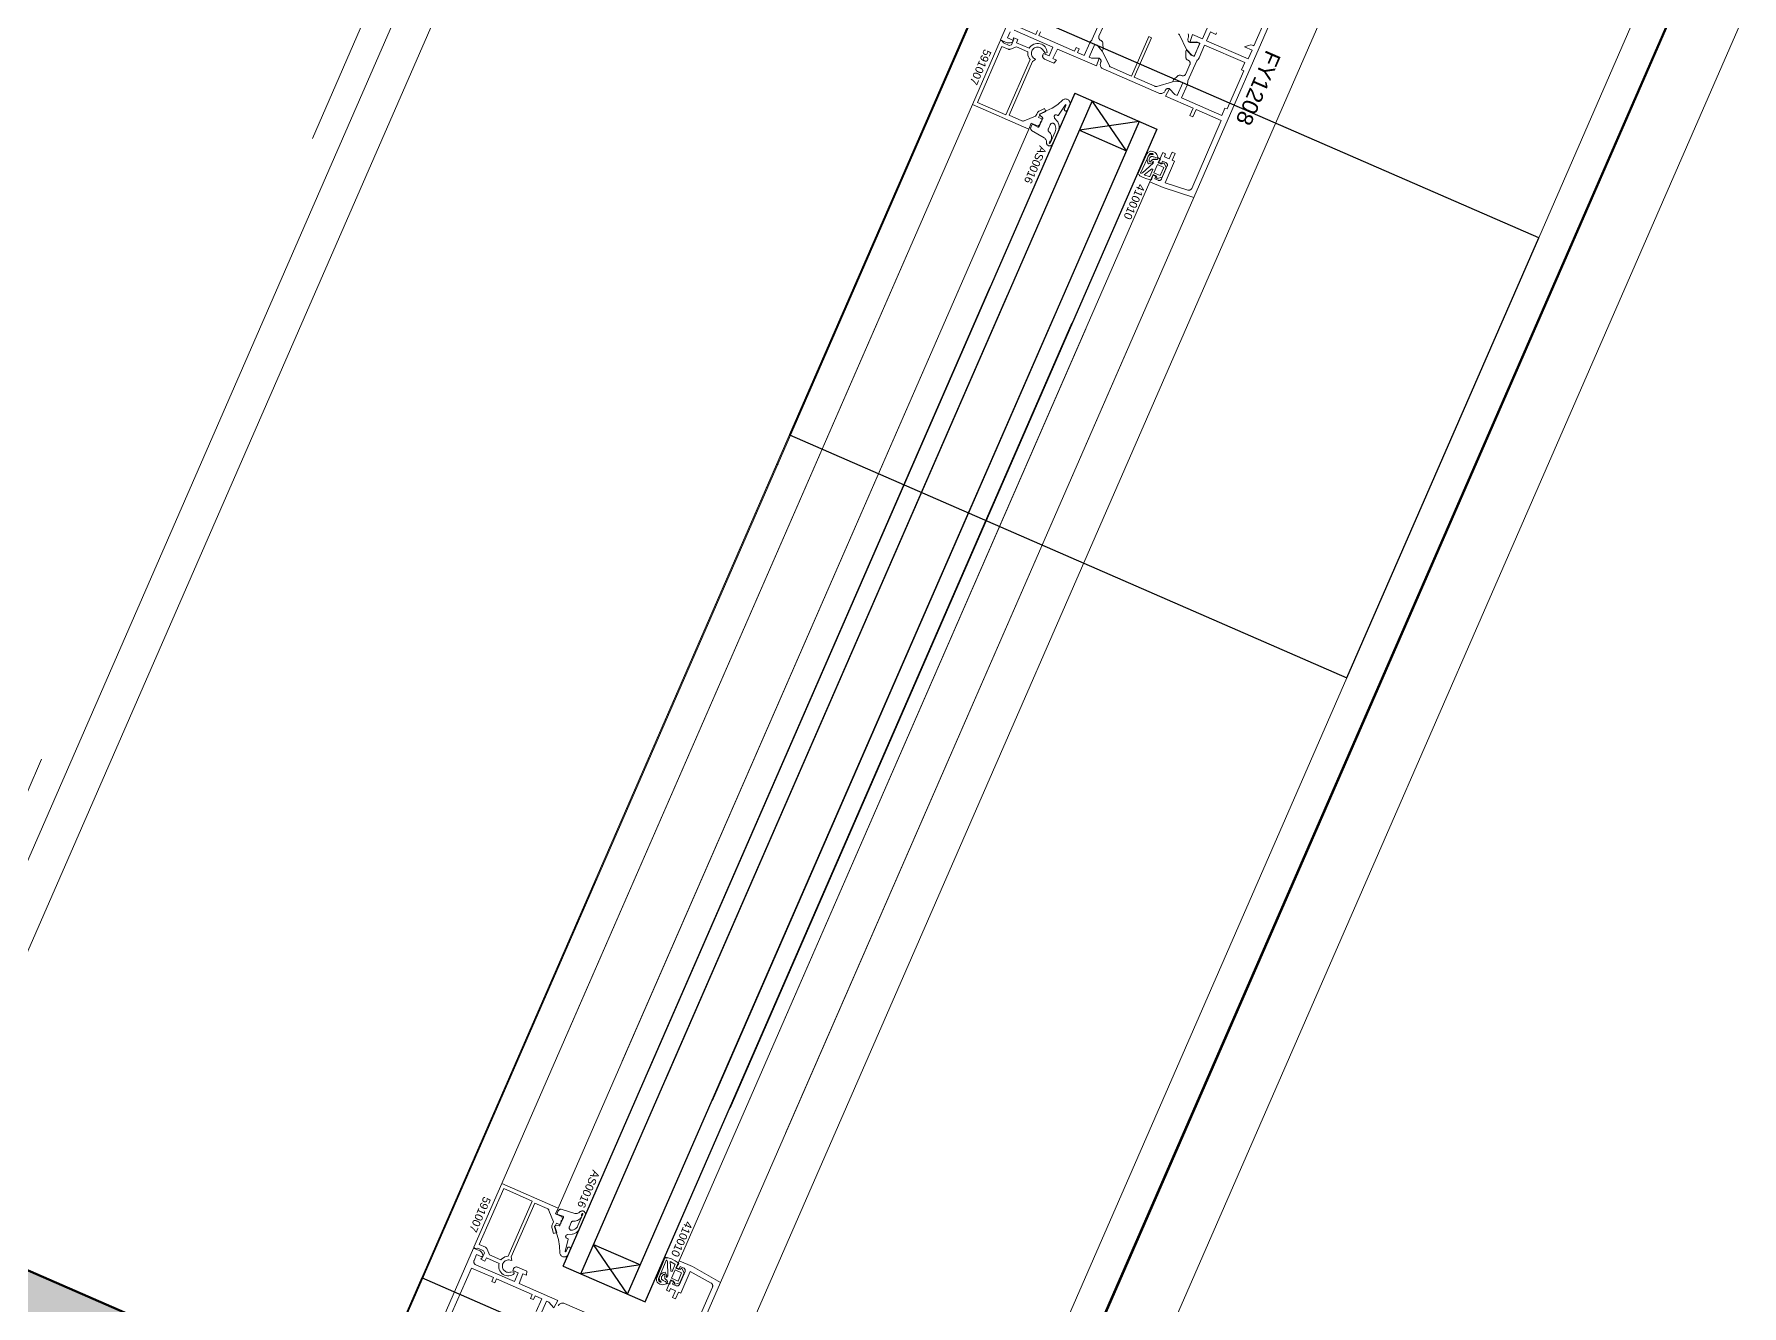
# Model space of a CAD drawing. Header units: millimetres. Extents: x -37281 to 954596, y -59787 to 956680.
# Drawn here: x 866625 to 867158, y -21931 to -21533 of the extents above; entities that cross this region are included whole.
import ezdxf
from ezdxf.enums import TextEntityAlignment as Align

# ---------------------------------------------------------------- set-up
doc = ezdxf.new("R2010")
doc.units = ezdxf.units.MM
doc.header["$MEASUREMENT"] = 0
doc.linetypes.add('Dot & Dashed', pattern=[670.277762, 352.777767, -176.388884, 0, -141.111112])
doc.linetypes.add('Double Dashed', pattern=[1093.611073, 529.166651, -211.666656, 141.111112, -211.666656])
for name, color, linetype, lineweight in [('0_Pen_No__2', 8, 'Continuous', 15), ('0_Pen_No__5', 7, 'Continuous', 25), ('0_Pen_No__7', 7, 'Continuous', 35), ('0_Pen_No__9', 7, 'Continuous', 13), ('New_A-20-M_Floor_Slab_Pen_No__89', 8, 'Continuous', 20), ('New_A-20-M_Roof_Pen_No__93', 8, 'Continuous', 13), ('New_A-25-M_Curtain_Wall_Pen_No__90', 8, 'Continuous', 20), ('New_A-25-M_Wall_Ext_Pen_No__87', 8, 'Continuous', 20), ('New_ArchiCAD Windows_Pen_No__3', 7, 'Continuous', 18), ('New_ArchiCAD Zone Stamps_Pen_No__9', 7, 'Continuous', 13)]:
    doc.layers.add(name, color=color, linetype=linetype, lineweight=lineweight)
for name, color, linetype, lineweight, true_color in [('0_Pen_No__40', 7, 'Continuous', 35, 0x2a2a2a), ('A-25-M_Wall_Int_Pen_No__107', 7, 'Continuous', 15, 0xa6a6a6), ('A-25-M_Wall_Int_Pen_No__27', 7, 'Continuous', 50, 0x2a2a2a), ('New_A-15-MG_Structural_Grid_Phase_2_Pen_No__222', 7, 'Continuous', 13, 0x65af33), ('New_A-25-M_Curtain_Wall_Pen_No__69', 7, 'Continuous', 20, 0x606060), ('New_A-35-M_FFE-Zone_Pen_No__74', 7, 'Continuous', 20, 0x606060), ('New_ArchiCAD Windows_Pen_No__23', 7, 'Continuous', 30, 0x2a2a2a)]:
    doc.layers.add(name, color=color, linetype=linetype, lineweight=lineweight, true_color=true_color)
for name, color, linetype in [('A-25-M_Wall_Int', 7, 'Continuous'), ('New_A-15-MG_Structural_Grid_Phase_2', 7, 'Continuous'), ('New_A-20-M_Floor_Slab', 7, 'Continuous'), ('New_A-20-M_Roof', 7, 'Continuous'), ('New_A-25-M_Curtain_Wall', 7, 'Continuous'), ('New_A-25-M_Wall_Ext', 7, 'Continuous'), ('New_A-35-M_FFE-Zone', 7, 'Continuous'), ('New_ArchiCAD Windows', 7, 'Continuous')]:
    doc.layers.add(name, color=color, linetype=linetype)
doc.styles.add('GENERATED_STYLE_2', font='')
doc.styles.add('GENERATED_STYLE_3', font='')
doc.styles.add('GENERATED_STYLE_4', font='')
doc.styles.get('GENERATED_STYLE_2').set_extended_font_data('Arial', bold=True)
doc.styles.get('GENERATED_STYLE_3').set_extended_font_data('Arial')
doc.styles.get('GENERATED_STYLE_4').set_extended_font_data('Swis721 BT')

# ---------------------------------------------------------------- blocks, each defined once
blk = doc.blocks.new('Wall_243_2', base_point=(874395.1, -4631.3))
at = {"layer": 'New_A-25-M_Wall_Ext_Pen_No__87', "linetype": 'Continuous', "flags": 128}
for points in [[(874303.43, -4591.33), (866444.97, -22613.27)], [(866536.64, -22653.24), (874395.1, -4631.3)]]:
    blk.add_lwpolyline(points, dxfattribs=at)
blk = doc.blocks.new('Wall_245_2', base_point=(874285.09, -4632.6))
at = {"layer": 'New_A-25-M_Wall_Ext_Pen_No__87', "linetype": 'Continuous', "flags": 128}
for points in [[(869017.03, -16301.13), (866293.44, -22547.19)], [(866444.68, -22613.14), (869168.27, -16367.08)]]:
    blk.add_lwpolyline(points, dxfattribs=at)
blk = doc.blocks.new('Single Office_INB 2105_84_2', base_point=(865013.57, -21058.46))
at = {"layer": 'New_A-35-M_FFE-Zone_Pen_No__74', "linetype": 'Continuous'}
blk.add_line((866232.68, -22686.52), (867138.58, -20609.01), dxfattribs=at)
at = {"layer": 'New_ArchiCAD Zone Stamps_Pen_No__9'}
for tag, height, style, p in [('ROOM_NAME', 250, 'GENERATED_STYLE_2', (864076.76, -19453.51)), ('zoneNameLine2', 250, 'GENERATED_STYLE_2', (863888.33, -19885.64)), ('ROOM_NUMBER', 200, 'GENERATED_STYLE_3', (863699.9, -20306.35)), ('measuredAreaCode', 200, 'GENERATED_STYLE_3', (863542.87, -20666.46)), ('DUMMY_649', 200, 'GENERATED_STYLE_3', (863850.28, -20800.5)), ('DUMMY_650', 200, 'GENERATED_STYLE_3', (864199.79, -20952.9)), ('DUMMY_651', 133.33, 'GENERATED_STYLE_3', (864479.08, -21059.45))]:
    blk.add_attdef(tag, text='', height=height, rotation=336.4404, dxfattribs=dict(at, style=style)).set_placement(p, align=Align.TOP_LEFT)
blk = doc.blocks.new('Slab_14_2', base_point=(829422.85, -33019.01))
at = {"layer": 'New_A-20-M_Floor_Slab_Pen_No__89', "linetype": 'Continuous', "flags": 128}
blk.add_lwpolyline([(875235.59, -26822.78), (866165.91, -22867.95), (874174.16, -4502.51), (868527.24, -2040.17), (868435.45, -2000.14), (866447.92, -6558.18), (861160.52, -4252.62), (853558.92, -11326.43), (853176.07, -10915.01), (829422.85, -33019.01)], dxfattribs=at)
blk = doc.blocks.new('Slab_18_2', base_point=(875235.59, -26822.78))
at = {"layer": 'New_A-20-M_Floor_Slab_Pen_No__89', "linetype": 'Continuous', "flags": 128}
blk.add_lwpolyline([(875235.59, -26822.78), (866165.91, -22867.95), (874174.16, -4502.51), (883243.83, -8457.33)], close=True, dxfattribs=at)
blk = doc.blocks.new('Triple Window 19_2')
at = {"layer": 'New_ArchiCAD Windows_Pen_No__23', "linetype": 'Continuous'}
for p, q in [((662.5, -190), (662.5, 0)), ((662.5, 0), (725, 0)), ((725, 0), (812.5, 0)), ((812.5, 0), (812.5, -190)), ((1100, -190), (1100, 0)), ((1100, 0), (1175, 0)), ((725, -190), (662.5, -190)), ((812.5, -190), (725, -190))]:
    blk.add_line(p, q, dxfattribs=at)
at = {"layer": 'New_ArchiCAD Windows_Pen_No__3', "linetype": 'Continuous'}
for p, q in [((-1175, 165), (1175, 165)), ((812.5, 0), (1100, 0)), ((662.5, -190), (-182, -190)), ((1100, -190), (812.5, -190)), ((-1175, -200), (1175, -200))]:
    blk.add_line(p, q, dxfattribs=at)
blk = doc.blocks.new('Wall_353_2', base_point=(874468.42, -4712.54))
at = {"layer": 'New_ArchiCAD Windows', "color": 251, "linetype": 'Continuous', "lineweight": 20, "true_color": 0x606060, "xscale": -1, "zscale": 1000, "rotation": 66.44041158399281}
blk.add_blockref('Triple Window 19_2', (867185.65, -20913.87), dxfattribs=at)
blk = doc.blocks.new('Wall_442_2', base_point=(866734.36, -21968.48))
at = {"layer": 'A-25-M_Wall_Int_Pen_No__107', "linetype": 'Continuous'}
blk.add_hatch(color=256, dxfattribs=at).paths.add_polyline_path([(866734.36, -21968.48), (866550.53, -21888.32), (866558.28, -21908.06), (866728.37, -21982.23)])
at = {"layer": 'A-25-M_Wall_Int_Pen_No__27', "linetype": 'Continuous', "flags": 128}
for points in [[(866734.36, -21968.48), (866550.53, -21888.32)], [(866558.28, -21908.06), (866728.37, -21982.23)], [(866728.37, -21982.23), (866734.36, -21968.48)]]:
    blk.add_lwpolyline(points, dxfattribs=at)
blk = doc.blocks.new('Morph_2_2', base_point=(864302.5, 0))
at = {"layer": 'New_A-20-M_Roof_Pen_No__93', "linetype": 'Continuous', "flags": 128}
blk.add_lwpolyline([(866367.03, -22792.01), (874315.32, -4564.06)], dxfattribs=at)
blk = doc.blocks.new('Beam_8_2', base_point=(874303.43, -4591.33))
at = {"layer": 'New_A-25-M_Curtain_Wall_Pen_No__69', "linetype": 'Dot & Dashed'}
blk.add_line((874303.43, -4591.33), (866444.97, -22613.27), dxfattribs=at)
at = {"layer": 'New_A-25-M_Curtain_Wall_Pen_No__90', "linetype": 'Continuous'}
for p, q in [((874303.43, -4591.33), (866444.97, -22613.27)), ((874505.7, -4679.52), (866647.24, -22701.46))]:
    blk.add_line(p, q, dxfattribs=at)
blk = doc.blocks.new('Standard grid marker_19')
at = {"layer": 'New_A-15-MG_Structural_Grid_Phase_2_Pen_No__222', "linetype": 'Double Dashed'}
blk.add_line((948.58, 0), (36650.52, 0), dxfattribs=at)
at = {"layer": 'New_A-15-MG_Structural_Grid_Phase_2_Pen_No__222', "style": 'GENERATED_STYLE_4'}
for tag, p in [('AC_MarkerText_1_0', (-500, -588.26)), ('AC_MarkerText_1_1', (38099.1, -588.26))]:
    blk.add_attdef(tag, text='', height=350, rotation=90, dxfattribs=at).set_placement(p, align=Align.MIDDLE_CENTER)

msp = doc.modelspace()

# ---------------------------------------------------------------- linework, layer by layer
at = {"layer": '0_Pen_No__2', "linetype": 'Continuous', "flags": 128}
for points in [[(866929.81, -21532.69), (866929.01, -21534.52), (866930.66, -21535.24), (866930.65, -21535.8), (866930.12, -21536), (866929.82, -21536.1), (866929.51, -21536.14), (866929.2, -21536.13), (866928.89, -21536.08), (866928.59, -21535.98), (866926.85, -21535.22), (866936.05, -21514.13)], [(867018.78, -21512.03), (866987.21, -21584.44), (866977.64, -21581.36), (866973.52, -21579.57)], [(866991.22, -21535.47), (867004.24, -21541.14), (867005.43, -21538.39), (867003.12, -21537.38), (867004.32, -21536.91), (867005.09, -21536.77), (867005.85, -21536.94), (867006.03, -21537.02), (867013.71, -21519.42)], [(866930.99, -21530.48), (866937.87, -21533.47), (866938.39, -21532.28)], [(866958.88, -21531.07), (866957.6, -21534.01), (866957.55, -21534.15), (866957.52, -21534.31), (866957.52, -21534.47), (866957.54, -21534.62), (866957.59, -21534.77), (866957.65, -21534.91), (866957.74, -21535.04), (866957.85, -21535.15), (866957.98, -21535.25), (866958.12, -21535.32), (866958.26, -21535.39), (866958.4, -21535.46), (866958.53, -21535.56), (866958.64, -21535.68), (866958.74, -21535.82), (866958.8, -21535.97), (866958.84, -21536.12), (866958.86, -21536.29), (866958.89, -21538.06), (866958.61, -21538.7), (866956.99, -21536.9), (866956.26, -21536.58), (866954.5, -21540.62), (866955.23, -21540.94), (866957.65, -21540.9), (866956.79, -21543.36), (866944.69, -21538.09), (866943.17, -21541.02), (866944.37, -21541.55), (866943.49, -21542.47), (866940.6, -21541.21), (866940.46, -21541.14), (866940.34, -21541.04), (866940.23, -21540.93), (866940.14, -21540.8), (866940.07, -21540.66), (866940.03, -21540.51), (866940, -21540.36), (866940.01, -21540.2), (866940.03, -21540.05), (866940.09, -21539.9), (866940.29, -21539.44), (866942.03, -21540.2), (866943.23, -21537.45), (866931.13, -21532.17)], [(866939.3, -21532.68), (866938.78, -21533.87), (866949.97, -21538.75), (866950.49, -21537.56), (866951.4, -21537.96), (866950.88, -21539.15), (866952.99, -21540.07), (866954.73, -21536.08), (866954.87, -21535.81), (866955.05, -21535.57), (866955.27, -21535.35), (866955.38, -21535.24), (866955.46, -21535.13), (866955.53, -21534.99), (866958.2, -21528.89)], [(866973.52, -21579.57), (866974.52, -21577.27), (866975.43, -21577.67), (866975.03, -21578.59), (866976.13, -21579.07), (866976.25, -21579.11), (866976.37, -21579.13), (866976.5, -21579.14), (866976.62, -21579.12), (866976.74, -21579.08), (866976.86, -21579.03), (866976.96, -21578.95), (866977.05, -21578.87), (866977.13, -21578.77), (866977.19, -21578.66), (866978.94, -21574.62), (866978.99, -21574.5), (866979.01, -21574.38), (866979.01, -21574.26), (866978.99, -21574.13), (866978.96, -21574.01), (866978.9, -21573.9), (866978.83, -21573.8), (866978.74, -21573.7), (866978.64, -21573.63), (866978.53, -21573.57), (866977.43, -21573.09), (866977.03, -21574.01), (866976.11, -21573.61), (866977.51, -21570.4), (866978.43, -21570.8), (866978.03, -21571.72), (866979.59, -21572.4), (866980.51, -21570.29), (866981.42, -21570.69), (866980.51, -21572.79), (866981.24, -21573.11), (866978.28, -21579.89), (866985.36, -21582.17), (866985.52, -21582.21), (866985.68, -21582.22), (866985.85, -21582.2), (866986, -21582.16), (866986.15, -21582.09), (866986.29, -21582), (866986.41, -21581.89), (866986.51, -21581.76), (866986.59, -21581.62), (866995.84, -21560.39), (866987.96, -21556.95), (866986.96, -21559.25), (866986.04, -21558.85), (866987.04, -21556.55), (866978.43, -21552.8), (866979.65, -21550.49), (866981.26, -21552.29), (866982, -21552.61), (866983.76, -21548.58), (866983.02, -21548.26), (866980.61, -21548.29), (866980.89, -21547.65), (866982.2, -21546.47), (866982.33, -21546.37), (866982.48, -21546.29), (866982.63, -21546.24), (866982.79, -21546.21), (866982.96, -21546.21), (866983.12, -21546.24), (866983.27, -21546.29), (866983.42, -21546.35), (866983.56, -21546.41), (866983.72, -21546.43), (866983.88, -21546.44), (866984.03, -21546.41), (866984.18, -21546.37), (866984.32, -21546.3), (866984.45, -21546.21), (866984.56, -21546.1), (866984.66, -21545.98), (866984.73, -21545.84), (866986.01, -21542.9), (866986.06, -21542.76), (866986.09, -21542.6), (866986.09, -21542.44), (866986.07, -21542.29), (866986.03, -21542.14), (866985.96, -21542), (866985.87, -21541.87), (866985.76, -21541.76), (866985.63, -21541.66), (866985.49, -21541.59), (866985.35, -21541.53), (866985.21, -21541.45), (866985.08, -21541.35), (866984.97, -21541.23), (866984.88, -21541.09), (866984.81, -21540.94), (866984.77, -21540.79), (866984.75, -21540.62), (866984.72, -21538.85), (866985, -21538.21), (866986.62, -21540.01), (866987.35, -21540.33), (866989.11, -21536.29), (866988.38, -21535.97), (866985.96, -21536.01), (866986.82, -21533.55), (866989.94, -21534.91), (866991.73, -21530.78)], [(866940.85, -21539.33), (866941.37, -21539.11), (866941.32, -21538.66), (866941.19, -21538.22), (866941, -21537.8), (866940.75, -21537.42), (866940.44, -21537.08), (866940.08, -21536.79), (866939.69, -21536.56), (866939.2, -21536.39), (866938.7, -21536.31), (866938.19, -21536.31), (866937.69, -21536.4), (866937.2, -21536.56), (866936.76, -21536.8), (866936.35, -21537.12), (866936.01, -21537.49), (866935.77, -21537.8), (866931.82, -21536.08), (866932.26, -21535.07), (866930.98, -21534.51), (866930.82, -21534.87), (866931, -21534.95), (866930.24, -21536.7), (866929.59, -21536.95), (866927.8, -21536.17), (866927.25, -21535.43), (866926.73, -21535.49), (866918.06, -21555.38), (866935.66, -21563.06), (866936.46, -21561.22), (866938.57, -21562.14), (866939.25, -21561.58), (866939.23, -21561.42), (866939.24, -21561.25), (866939.27, -21561.09), (866939.32, -21560.94), (866939.4, -21560.8), (866939.51, -21560.67), (866939.63, -21560.56), (866939.77, -21560.47), (866939.75, -21559.93), (866938.74, -21559.49), (866939.2, -21558.44), (866940.99, -21557.55), (866940.54, -21556.65), (866939.08, -21557.38), (866938.84, -21557.52), (866938.62, -21557.7), (866938.43, -21557.9), (866938.27, -21558.13), (866938.14, -21558.37), (866937.82, -21559.09), (866934.26, -21560.49), (866934.11, -21560.54), (866933.95, -21560.56), (866933.79, -21560.56), (866933.64, -21560.53), (866933.49, -21560.47), (866929.57, -21558.77)], [(866985.45, -21533.33), (866985.55, -21533.58), (866985.6, -21533.83), (866985.61, -21534.1), (866985.57, -21534.35), (866985.49, -21534.6), (866985.45, -21534.69), (866985.4, -21534.84), (866985.37, -21535), (866985.36, -21535.15), (866985.39, -21535.31), (866985.43, -21535.46), (866985.5, -21535.6), (866985.59, -21535.73), (866985.7, -21535.84), (866985.82, -21535.94), (866985.96, -21536.01), (866985.98, -21535.96), (866988.22, -21535.85), (866989.13, -21536.25), (866987.33, -21540.37), (866986.42, -21539.97), (866984.98, -21538.26), (866985, -21538.21), (866982.74, -21533.66), (866982.67, -21533.54), (866982.58, -21533.43), (866982.48, -21533.33)], [(866994.36, -21533.02), (866994.16, -21533.48), (866992.42, -21532.72), (866991.22, -21535.47)], [(866929.57, -21558.77), (866936.88, -21541.99), (866937.82, -21541.3), (866937.44, -21541.07), (866937.17, -21540.87), (866936.94, -21540.63), (866936.75, -21540.36), (866936.61, -21540.05), (866936.53, -21539.73), (866936.5, -21539.4), (866936.53, -21539.07), (866936.61, -21538.74), (866936.75, -21538.44), (866936.94, -21538.17), (866937.17, -21537.93), (866937.44, -21537.73), (866937.74, -21537.58), (866938.06, -21537.49), (866938.39, -21537.45), (866938.72, -21537.47), (866939.05, -21537.55), (866939.36, -21537.67), (866939.64, -21537.85), (866939.88, -21538.08), (866940.09, -21538.34), (866940.24, -21538.64), (866940.85, -21539.33)], [(866774.71, -21920.34), (866774.91, -21920.87), (866774.54, -21921.13), (866774.13, -21921.34), (866773.7, -21921.48), (866773.24, -21921.56), (866772.78, -21921.56), (866772.33, -21921.5), (866771.89, -21921.37), (866771.44, -21921.12), (866771.04, -21920.81), (866770.69, -21920.44), (866770.41, -21920.01), (866770.2, -21919.55), (866770.08, -21919.05), (866770.03, -21918.54), (866770.07, -21918.04), (866770.13, -21917.65), (866766.19, -21915.93), (866765.75, -21916.94), (866764.46, -21916.38), (866764.62, -21916.02), (866764.81, -21916.1), (866765.57, -21914.35), (866765.31, -21913.7), (866763.52, -21912.92), (866762.6, -21913.02), (866762.3, -21912.6), (866770.97, -21892.71), (866788.57, -21900.38), (866787.77, -21902.22), (866789.88, -21903.14), (866789.93, -21904.03), (866789.8, -21904.12), (866789.68, -21904.23), (866789.58, -21904.37), (866789.51, -21904.51), (866789.46, -21904.67), (866789.44, -21904.83), (866789.44, -21904.99), (866789.47, -21905.15), (866789.06, -21905.51), (866788.05, -21905.07), (866787.59, -21906.12), (866788.16, -21908.04), (866787.2, -21908.32), (866786.74, -21906.75), (866786.68, -21906.48), (866786.66, -21906.2), (866786.67, -21905.92), (866786.73, -21905.65), (866786.82, -21905.39), (866787.14, -21904.67), (866785.74, -21901.1), (866785.67, -21900.96), (866785.58, -21900.83), (866785.47, -21900.72), (866785.34, -21900.62), (866785.2, -21900.55), (866781.28, -21898.84)], [(866781.28, -21898.84), (866773.96, -21915.61), (866774.1, -21916.77), (866773.66, -21916.65), (866773.34, -21916.59), (866773, -21916.58), (866772.67, -21916.63), (866772.36, -21916.73), (866772.06, -21916.89), (866771.8, -21917.1), (866771.58, -21917.34), (866771.4, -21917.63), (866771.27, -21917.93), (866771.2, -21918.26), (866771.18, -21918.59), (866771.22, -21918.92), (866771.32, -21919.24), (866771.47, -21919.54), (866771.66, -21919.81), (866771.9, -21920.04), (866772.18, -21920.23), (866772.48, -21920.36), (866772.81, -21920.45), (866773.14, -21920.47), (866773.47, -21920.45), (866773.79, -21920.36), (866774.71, -21920.34)], [(866783.19, -21933.49), (866784.94, -21929.46), (866785.68, -21929.78), (866787.3, -21931.57), (866788.52, -21929.27), (866776.42, -21923.99), (866777.53, -21920.88), (866778.73, -21921.4), (866778.81, -21920.13), (866775.93, -21918.87), (866775.78, -21918.82), (866775.62, -21918.79), (866775.47, -21918.79), (866775.31, -21918.81), (866775.16, -21918.86), (866775.02, -21918.93), (866774.89, -21919.02), (866774.78, -21919.12), (866774.68, -21919.25), (866774.61, -21919.39), (866774.41, -21919.85), (866776.15, -21920.61), (866774.95, -21923.36), (866762.85, -21918.08), (866762.71, -21918.01), (866762.59, -21917.91), (866762.48, -21917.8), (866762.39, -21917.67), (866762.32, -21917.53), (866762.27, -21917.38), (866762.25, -21917.22), (866762.26, -21917.07), (866762.28, -21916.91), (866762.33, -21916.76), (866763.13, -21914.93), (866764.78, -21915.65), (866765.18, -21915.26), (866764.98, -21914.74), (866764.84, -21914.45), (866764.66, -21914.2), (866764.44, -21913.97), (866764.19, -21913.78), (866763.91, -21913.63), (866762.18, -21912.88), (866752.98, -21933.96)], [(866755.32, -21933.34), (866761.52, -21919.13), (866768.39, -21922.13), (866767.87, -21923.32), (866768.79, -21923.72), (866769.31, -21922.53), (866780.49, -21927.41), (866779.97, -21928.6), (866780.89, -21929), (866781.41, -21927.81), (866783.52, -21928.73), (866781.78, -21932.71)], [(866807.74, -21996.02), (866839.32, -21923.6), (866830.55, -21918.69), (866826.43, -21916.89)], [(866826.43, -21916.89), (866825.43, -21919.18), (866826.34, -21919.58), (866826.74, -21918.67), (866827.84, -21919.15), (866827.95, -21919.2), (866828.05, -21919.28), (866828.14, -21919.37), (866828.21, -21919.47), (866828.27, -21919.59), (866828.3, -21919.71), (866828.32, -21919.83), (866828.32, -21919.96), (866828.3, -21920.08), (866828.26, -21920.2), (866826.5, -21924.23), (866826.44, -21924.34), (866826.36, -21924.44), (866826.27, -21924.53), (866826.17, -21924.6), (866826.06, -21924.66), (866825.94, -21924.69), (866825.81, -21924.71), (866825.69, -21924.71), (866825.56, -21924.69), (866825.44, -21924.65), (866824.34, -21924.17), (866824.74, -21923.25), (866823.83, -21922.85), (866822.43, -21926.06), (866823.35, -21926.46), (866823.75, -21925.54), (866825.3, -21926.22), (866824.38, -21928.33), (866825.3, -21928.73), (866826.22, -21926.62), (866826.95, -21926.94), (866829.91, -21920.16), (866836.4, -21923.8), (866836.53, -21923.89), (866836.65, -21924), (866836.75, -21924.13), (866836.82, -21924.28), (866836.88, -21924.43), (866836.9, -21924.59), (866836.9, -21924.76), (866836.88, -21924.92), (866836.82, -21925.07), (866827.57, -21946.3)], [(866787.3, -21931.57), (866785.68, -21929.78), (866784.94, -21929.46), (866783.19, -21933.49)], [(866808.04, -21937.78), (866790.63, -21930.19), (866790.4, -21930.11), (866790.17, -21930.07), (866789.94, -21930.07), (866789.7, -21930.1), (866789.48, -21930.17), (866789.27, -21930.27), (866789.07, -21930.41), (866788.9, -21930.57), (866788.76, -21930.76), (866788.65, -21930.97)]]:
    msp.add_lwpolyline(points, dxfattribs=at)
for points in [[(866973.19, -21534.15), (866974.02, -21534.51), (866968.62, -21546.88), (866975.05, -21549.69), (866975.18, -21549.74), (866975.32, -21549.76), (866975.46, -21549.77), (866975.6, -21549.76), (866975.73, -21549.73), (866980.62, -21548.27), (866983.02, -21548.26), (866983.76, -21548.58), (866982, -21552.61), (866981.26, -21552.29), (866979.65, -21550.49), (866979.5, -21550.44), (866979.35, -21550.41), (866979.19, -21550.41), (866979.03, -21550.43), (866978.88, -21550.48), (866978.74, -21550.55), (866978.61, -21550.64), (866978.5, -21550.75), (866978.41, -21550.87), (866978.33, -21551.01), (866978.29, -21551.1), (866978.18, -21551.31), (866978.04, -21551.5), (866977.87, -21551.66), (866977.68, -21551.8), (866977.46, -21551.9), (866977.24, -21551.97), (866977.01, -21552), (866976.77, -21552), (866976.54, -21551.95), (866976.32, -21551.88), (866958.9, -21544.28), (866958.69, -21544.17), (866958.51, -21544.03), (866958.34, -21543.86), (866958.21, -21543.67), (866958.1, -21543.46), (866958.04, -21543.23), (866958, -21543), (866958.01, -21542.76), (866958.05, -21542.53), (866958.13, -21542.31), (866958.17, -21542.22), (866958.22, -21542.07), (866958.24, -21541.91), (866958.25, -21541.76), (866958.23, -21541.6), (866958.18, -21541.45), (866958.11, -21541.31), (866958.02, -21541.18), (866957.91, -21541.07), (866957.79, -21540.97), (866957.65, -21540.9), (866955.23, -21540.94), (866954.5, -21540.62), (866956.26, -21536.58), (866956.99, -21536.9), (866958.62, -21538.68), (866960.87, -21543.25), (866960.94, -21543.37), (866961.03, -21543.48), (866961.13, -21543.58), (866961.24, -21543.66), (866961.37, -21543.72), (866967.8, -21546.53)], [(866990.62, -21536.84), (866988.88, -21540.83), (866988.74, -21541.1), (866988.56, -21541.34), (866988.34, -21541.56), (866988.24, -21541.67), (866988.15, -21541.79), (866988.08, -21541.92), (866985.42, -21548.02), (866985.37, -21548.16), (866985.34, -21548.31), (866985.33, -21548.46), (866985.32, -21548.76), (866985.26, -21549.06), (866985.16, -21549.35), (866983.42, -21553.34), (866995.98, -21558.82), (866996.98, -21556.52), (866997.62, -21556.8), (867002.82, -21544.89), (867002.18, -21544.61), (867003.18, -21542.32)], [(866928.53, -21558.64), (866919.64, -21554.76), (866927.27, -21537.26), (866929.18, -21538.09), (866929.33, -21538.14), (866929.49, -21538.17), (866929.64, -21538.17), (866929.8, -21538.15), (866929.95, -21538.1), (866931.8, -21537.37), (866935.38, -21538.94), (866935.35, -21539.46), (866935.4, -21539.97), (866935.54, -21540.48), (866935.76, -21540.95), (866936.06, -21541.38)], [(866780.48, -21898.17), (866771.59, -21894.29), (866763.95, -21911.8), (866765.86, -21912.63), (866766, -21912.7), (866766.13, -21912.8), (866766.24, -21912.91), (866766.33, -21913.04), (866766.4, -21913.18), (866767.12, -21915.03), (866770.7, -21916.59), (866771.06, -21916.22), (866771.48, -21915.9), (866771.94, -21915.66), (866772.44, -21915.5), (866772.95, -21915.43)]]:
    msp.add_lwpolyline(points, close=True, dxfattribs=at)
at = {"layer": '0_Pen_No__40', "linetype": 'Continuous'}
msp.add_line((874037.86, -5700.74), (866899.19, -22071.98), dxfattribs=at)
at = {"layer": '0_Pen_No__5', "linetype": 'Continuous'}
for p, q in [((866950.03, -21551.87), (866816.56, -21857.95)), ((866950.03, -21551.87), (866975.7, -21563.06)), ((866955.53, -21554.27), (866822.06, -21860.35)), ((866966.2, -21569.83), (866955.53, -21554.27)), ((866970.2, -21560.66), (866836.73, -21866.74)), ((866975.7, -21563.06), (866842.23, -21869.14)), ((866970.2, -21560.66), (866951.53, -21563.43)), ((866951.53, -21563.43), (866966.2, -21569.83)), ((866790.15, -21918.53), (866923.61, -21612.45)), ((866795.65, -21920.93), (866929.11, -21614.84)), ((866810.31, -21927.32), (866943.78, -21621.24)), ((866815.81, -21929.72), (866949.28, -21623.64)), ((866799.64, -21911.76), (866814.31, -21918.15)), ((866810.31, -21927.32), (866799.64, -21911.76)), ((866790.15, -21918.53), (866815.81, -21929.72)), ((866814.31, -21918.15), (866795.65, -21920.93))]:
    msp.add_line(p, q, dxfattribs=at)
at = {"layer": '0_Pen_No__9', "linetype": 'Continuous'}
for p, q in [((866918.06, -21555.38), (866790.99, -21846.8)), ((866935.66, -21563.06), (866808.59, -21854.47)), ((866973.52, -21579.57), (866846.45, -21870.98)), ((866987.21, -21584.44), (866859.74, -21876.78)), ((866770.97, -21892.71), (866898.04, -21601.29)), ((866788.57, -21900.38), (866915.64, -21608.97)), ((866826.43, -21916.89), (866953.5, -21625.48)), ((866839.32, -21923.6), (866966.79, -21631.27))]:
    msp.add_line(p, q, dxfattribs=at)
at = {"layer": '0_Pen_No__9', "linetype": 'Continuous', "flags": 128}
for points in [[(866936.56, -21563.51), (866936.47, -21563.42), (866936.38, -21563.32), (866936.32, -21563.2), (866936.27, -21563.08), (866936.25, -21562.95), (866936.25, -21562.81), (866936.27, -21562.68), (866936.31, -21562.56), (866936.67, -21561.75), (866936.69, -21561.71), (866936.72, -21561.67), (866936.76, -21561.63), (866936.8, -21561.61), (866936.85, -21561.59), (866936.9, -21561.57), (866936.95, -21561.57), (866937, -21561.58), (866937.05, -21561.59), (866937.09, -21561.61), (866938.51, -21562.44), (866938.55, -21562.46), (866938.6, -21562.48), (866938.65, -21562.48), (866938.7, -21562.48), (866938.75, -21562.47), (866938.8, -21562.45), (866938.84, -21562.42), (866938.88, -21562.39), (866938.91, -21562.35), (866938.93, -21562.3), (866940.01, -21559.84), (866940.02, -21559.79), (866940.03, -21559.75), (866940.03, -21559.7), (866940.03, -21559.66), (866940.02, -21559.61), (866940, -21559.57), (866939.97, -21559.53), (866939.94, -21559.5), (866939.17, -21558.76), (866939.13, -21558.73), (866939.11, -21558.68), (866939.09, -21558.64), (866939.07, -21558.59), (866939.07, -21558.54), (866939.08, -21558.49), (866939.09, -21558.44), (866939.11, -21558.4), (866939.14, -21558.35), (866939.18, -21558.32), (866939.22, -21558.29), (866939.26, -21558.27), (866941.08, -21557.39), (866942.96, -21556.5), (866944.71, -21555.36), (866946.28, -21553.98), (866946.47, -21553.85), (866946.69, -21553.75), (866946.92, -21553.68), (866947.16, -21553.66), (866947.4, -21553.68), (866947.63, -21553.74), (866947.85, -21553.83), (866948.05, -21553.97), (866948.22, -21554.13), (866948.36, -21554.32), (866948.47, -21554.54), (866948.54, -21554.77), (866948.57, -21555.01), (866948.56, -21555.24), (866947.73, -21557.13), (866947.69, -21557.21), (866947.64, -21557.27), (866947.58, -21557.33), (866947.51, -21557.37), (866947.44, -21557.41), (866947.36, -21557.43), (866947.28, -21557.43), (866947.19, -21557.43), (866947.11, -21557.41), (866947.04, -21557.38), (866946.97, -21557.33), (866946.91, -21557.27), (866946.86, -21557.21), (866946.82, -21557.14), (866946.79, -21557.06), (866946.78, -21556.98), (866946.78, -21556.89), (866946.79, -21556.81), (866946.82, -21556.74), (866947.24, -21555.76), (866947.26, -21555.72), (866947.27, -21555.67), (866947.27, -21555.62), (866947.26, -21555.57), (866947.25, -21555.53), (866947.23, -21555.48), (866947.2, -21555.44), (866947.16, -21555.46), (866947.12, -21555.49), (866947.09, -21555.52), (866947.06, -21555.56), (866944.97, -21558.7), (866944.92, -21558.76), (866944.85, -21558.79), (866944.81, -21558.8), (866944.76, -21558.81), (866944.71, -21558.81), (866944.67, -21558.8), (866944.62, -21558.78), (866944.34, -21558.66), (866944.26, -21558.63), (866944.17, -21558.62), (866944.08, -21558.62), (866944, -21558.64), (866943.92, -21558.67), (866943.84, -21558.72), (866943.78, -21558.78), (866943.72, -21558.84), (866943.68, -21558.92), (866943.65, -21559), (866943.64, -21559.09), (866943.64, -21559.18), (866943.68, -21559.49), (866943.69, -21559.53), (866943.7, -21559.57), (866943.72, -21559.61), (866943.75, -21559.65), (866944.68, -21560.74), (866944.72, -21560.79), (866944.75, -21560.85), (866944.89, -21561.17), (866945.06, -21561.64), (866945.15, -21562.13), (866945.15, -21562.63), (866945.07, -21563.13), (866944.91, -21563.61), (866943.11, -21567.73), (866943.04, -21567.87), (866942.93, -21568), (866942.81, -21568.12), (866942.67, -21568.21), (866942.52, -21568.27), (866942.36, -21568.31), (866942.19, -21568.33), (866942.03, -21568.31), (866941.87, -21568.27), (866941.72, -21568.2), (866941.58, -21568.11), (866941.46, -21568), (866941.36, -21567.87), (866941.28, -21567.72), (866941.23, -21567.56), (866941.2, -21567.4), (866941.2, -21567.23), (866941.2, -21566.99), (866941.17, -21566.75), (866941.09, -21566.52), (866940.98, -21566.3), (866940.84, -21566.11), (866940.67, -21565.94), (866940.47, -21565.8)], [(866942.35, -21561.72), (866942.42, -21561.6), (866942.5, -21561.5), (866942.6, -21561.41), (866942.71, -21561.33), (866942.84, -21561.28), (866942.97, -21561.25), (866943.1, -21561.24), (866943.24, -21561.26), (866943.37, -21561.29), (866943.49, -21561.35), (866943.6, -21561.43), (866943.7, -21561.53), (866943.77, -21561.64), (866943.95, -21561.99), (866944.06, -21562.36), (866944.11, -21562.75), (866944.11, -21563.14), (866944.04, -21563.53), (866943.91, -21563.9), (866942.36, -21567.45), (866942.35, -21567.47), (866942.33, -21567.49), (866942.32, -21567.51), (866942.3, -21567.52), (866942.27, -21567.53), (866942.25, -21567.54), (866942.22, -21567.54), (866942.2, -21567.54), (866942.18, -21567.54), (866942.15, -21567.53), (866942.13, -21567.51), (866942.11, -21567.5), (866942.1, -21567.48), (866942.09, -21567.45), (866942.08, -21567.43), (866942.07, -21567.41), (866942.07, -21567.38), (866942.08, -21567.36), (866942.09, -21567.33), (866942.23, -21567), (866942.25, -21566.96), (866942.28, -21566.92), (866942.31, -21566.89), (866942.35, -21566.86), (866942.39, -21566.84), (866942.44, -21566.82), (866942.48, -21566.82), (866942.53, -21566.82), (866942.57, -21566.74), (866942.69, -21566.37), (866942.76, -21566), (866942.77, -21565.61), (866942.72, -21565.23), (866942.62, -21564.86), (866942.45, -21564.51), (866942.24, -21564.19), (866941.98, -21563.91), (866941.9, -21563.82), (866941.83, -21563.72), (866941.78, -21563.61), (866941.74, -21563.49), (866941.73, -21563.36), (866941.73, -21563.24), (866941.75, -21563.12), (866941.79, -21563)], [(866972.61, -21570.84), (866969.94, -21576.61), (866969.72, -21577.2), (866970.3, -21577.43), (866970.23, -21577.59), (866970.38, -21577.68), (866971.46, -21578.24), (866972.61, -21578.66), (866973.79, -21578.93), (866974.07, -21578.98), (866974.41, -21577.44), (866975.72, -21578.02), (866975.6, -21578.29), (866975.84, -21578.56), (866977.31, -21578.13), (866978.64, -21575.07), (866977.96, -21573.7), (866977.6, -21573.71), (866977.48, -21573.98), (866976.16, -21573.41), (866976.82, -21572.48), (866976.16, -21572.02), (866975.8, -21572.54), (866975.18, -21572.63), (866975.07, -21572.58), (866974.95, -21572.55), (866974.83, -21572.53), (866974.71, -21572.53), (866974.6, -21572.56), (866974.48, -21572.6), (866974.38, -21572.66), (866974.22, -21572.74), (866974.08, -21572.85), (866973.96, -21572.99), (866973.86, -21573.14), (866973.78, -21573.3), (866973.41, -21573.31), (866973.34, -21573.1), (866973.3, -21572.87), (866973.3, -21572.65), (866973.33, -21572.42), (866973.4, -21572.21), (866973.5, -21572.01), (866973.59, -21571.9), (866973.69, -21571.81), (866973.8, -21571.75), (866973.93, -21571.7), (866974.06, -21571.67), (866974.2, -21571.67), (866974.33, -21571.69), (866974.57, -21571.72), (866974.8, -21571.78), (866975.02, -21571.87), (866975.22, -21572), (866975.4, -21572.15), (866976.05, -21571.81), (866975.91, -21571.41), (866975.7, -21571.05), (866975.44, -21570.72), (866975.12, -21570.45), (866974.76, -21570.23), (866974.37, -21570.08), (866973.96, -21570), (866973.72, -21570.01), (866973.48, -21570.07), (866973.26, -21570.16), (866973.06, -21570.29), (866972.88, -21570.45), (866972.73, -21570.63)], [(866970.66, -21576.62), (866973.27, -21571.03), (866973.37, -21570.93), (866973.48, -21570.84), (866973.61, -21570.76), (866973.74, -21570.71), (866973.89, -21570.68), (866974.03, -21570.68), (866974.18, -21570.7), (866974.32, -21570.74), (866974.45, -21570.81), (866974.57, -21570.89), (866974.49, -21571.04), (866974.26, -21571.01), (866974.02, -21571.01), (866973.79, -21571.05), (866973.56, -21571.12), (866973.35, -21571.24), (866973.16, -21571.38), (866973, -21571.56), (866972.84, -21571.88), (866972.74, -21572.22), (866972.69, -21572.58), (866972.7, -21572.93), (866972.77, -21573.29), (866972.89, -21573.62), (866973.07, -21573.94), (866974.31, -21573.63), (866974.33, -21573.32), (866974.61, -21573.19), (866974.5, -21573.78), (866971.2, -21576.77), (866970.7, -21576.93), (866970.58, -21576.79)], [(866974.76, -21576.72), (866976.77, -21577.6), (866977.89, -21575.04), (866975.87, -21574.16)], [(866973.33, -21577.93), (866973.46, -21577.95), (866974.44, -21575.7), (866974.13, -21575.46), (866971.72, -21577.37), (866971.95, -21577.47)], [(866789.52, -21900.74), (866789.39, -21900.73), (866789.25, -21900.74), (866789.12, -21900.77), (866789, -21900.82), (866788.89, -21900.89), (866788.79, -21900.98), (866788.71, -21901.09), (866788.65, -21901.21), (866788.3, -21902.01), (866788.28, -21902.06), (866788.27, -21902.11), (866788.27, -21902.16), (866788.28, -21902.21), (866788.3, -21902.26), (866788.32, -21902.3), (866788.36, -21902.34), (866788.39, -21902.37), (866788.44, -21902.4), (866788.48, -21902.42), (866790.06, -21902.89), (866790.1, -21902.91), (866790.15, -21902.93), (866790.18, -21902.97), (866790.22, -21903.01), (866790.24, -21903.05), (866790.26, -21903.1), (866790.27, -21903.15), (866790.27, -21903.2), (866790.26, -21903.25), (866790.24, -21903.3), (866789.17, -21905.76), (866789.15, -21905.8), (866789.12, -21905.84), (866789.09, -21905.87), (866789.05, -21905.9), (866789.01, -21905.92), (866788.97, -21905.93), (866788.92, -21905.94), (866788.88, -21905.94), (866787.81, -21905.87), (866787.76, -21905.88), (866787.71, -21905.89), (866787.66, -21905.9), (866787.62, -21905.93), (866787.58, -21905.96), (866787.55, -21906), (866787.52, -21906.04), (866787.5, -21906.09), (866787.49, -21906.14), (866787.49, -21906.19), (866787.5, -21906.24), (866787.51, -21906.28), (866788.1, -21908.21), (866788.73, -21910.2), (866789.08, -21912.25), (866789.14, -21914.34), (866789.18, -21914.58), (866789.25, -21914.8), (866789.36, -21915.02), (866789.51, -21915.21), (866789.68, -21915.37), (866789.88, -21915.5), (866790.1, -21915.59), (866790.34, -21915.65), (866790.58, -21915.66), (866790.81, -21915.63), (866791.04, -21915.57), (866791.26, -21915.46), (866791.45, -21915.32), (866791.62, -21915.15), (866792.44, -21913.26), (866792.47, -21913.18), (866792.48, -21913.1), (866792.48, -21913.02), (866792.47, -21912.94), (866792.44, -21912.86), (866792.4, -21912.79), (866792.35, -21912.72), (866792.29, -21912.67), (866792.22, -21912.62), (866792.15, -21912.59), (866792.07, -21912.57), (866791.98, -21912.56), (866791.9, -21912.57), (866791.82, -21912.59), (866791.75, -21912.62), (866791.68, -21912.67), (866791.62, -21912.72), (866791.57, -21912.79), (866791.53, -21912.86), (866791.1, -21913.83), (866791.08, -21913.88), (866791.05, -21913.92), (866791.02, -21913.95), (866790.98, -21913.98), (866790.94, -21914), (866790.89, -21914.02), (866790.85, -21914.02), (866790.83, -21913.98), (866790.82, -21913.93), (866790.82, -21913.89), (866790.83, -21913.84), (866791.71, -21910.17), (866791.72, -21910.09), (866791.7, -21910.03), (866791.68, -21909.98), (866791.65, -21909.94), (866791.62, -21909.91), (866791.58, -21909.88), (866791.54, -21909.86), (866791.25, -21909.74), (866791.18, -21909.69), (866791.11, -21909.64), (866791.05, -21909.58), (866791.01, -21909.5), (866790.97, -21909.42), (866790.96, -21909.33), (866790.95, -21909.25), (866790.97, -21909.16), (866791, -21909.08), (866791.04, -21909), (866791.09, -21908.93), (866791.16, -21908.88), (866791.41, -21908.69), (866791.45, -21908.67), (866791.49, -21908.65), (866791.53, -21908.64), (866791.57, -21908.63), (866793, -21908.57), (866793.07, -21908.56), (866793.14, -21908.55), (866793.46, -21908.44), (866793.93, -21908.24), (866794.35, -21907.97), (866794.72, -21907.63), (866795.03, -21907.23), (866795.27, -21906.79), (866797.06, -21902.67), (866797.12, -21902.51), (866797.14, -21902.35), (866797.14, -21902.18), (866797.11, -21902.02), (866797.06, -21901.86), (866796.98, -21901.72), (866796.88, -21901.59), (866796.75, -21901.48), (866796.61, -21901.39), (866796.46, -21901.32), (866796.3, -21901.28), (866796.13, -21901.27), (866795.97, -21901.29), (866795.81, -21901.33), (866795.66, -21901.4), (866795.52, -21901.49), (866795.4, -21901.6), (866795.22, -21901.77), (866795.02, -21901.91), (866794.8, -21902.01), (866794.57, -21902.08), (866794.33, -21902.1), (866794.09, -21902.09), (866793.85, -21902.04)], [(866792.14, -21906.2), (866792.1, -21906.32), (866792.08, -21906.46), (866792.08, -21906.59), (866792.1, -21906.73), (866792.15, -21906.85), (866792.22, -21906.97), (866792.3, -21907.08), (866792.41, -21907.16), (866792.52, -21907.23), (866792.65, -21907.28), (866792.78, -21907.31), (866792.92, -21907.32), (866793.05, -21907.3), (866793.42, -21907.18), (866793.78, -21907.01), (866794.1, -21906.79), (866794.38, -21906.51), (866794.62, -21906.2), (866794.8, -21905.86), (866796.35, -21902.3), (866796.36, -21902.28), (866796.36, -21902.26), (866796.36, -21902.23), (866796.36, -21902.21), (866796.35, -21902.18), (866796.34, -21902.16), (866796.32, -21902.14), (866796.3, -21902.12), (866796.28, -21902.11), (866796.26, -21902.1), (866796.24, -21902.1), (866796.21, -21902.09), (866796.19, -21902.1), (866796.16, -21902.1), (866796.14, -21902.11), (866796.12, -21902.13), (866796.1, -21902.14), (866796.09, -21902.16), (866796.07, -21902.18), (866795.93, -21902.52), (866795.91, -21902.56), (866795.9, -21902.61), (866795.9, -21902.66), (866795.91, -21902.7), (866795.92, -21902.75), (866795.94, -21902.79), (866795.97, -21902.83), (866796, -21902.86), (866795.96, -21902.94), (866795.78, -21903.28), (866795.55, -21903.59), (866795.28, -21903.86), (866794.97, -21904.08), (866794.62, -21904.25), (866794.26, -21904.37), (866793.88, -21904.43), (866793.49, -21904.44), (866793.37, -21904.44), (866793.25, -21904.46), (866793.13, -21904.49), (866793.02, -21904.55), (866792.92, -21904.62), (866792.83, -21904.71), (866792.76, -21904.8), (866792.7, -21904.91)], [(866819.41, -21922.16), (866821.83, -21916.28), (866822.11, -21915.72), (866822.67, -21915.99), (866822.74, -21915.83), (866822.91, -21915.88), (866824.06, -21916.29), (866825.14, -21916.84), (866826.15, -21917.52), (866826.37, -21917.7), (866825.48, -21918.99), (866826.79, -21919.56), (866826.91, -21919.28), (866827.27, -21919.27), (866827.95, -21920.64), (866826.62, -21923.71), (866825.15, -21924.14), (866824.91, -21923.87), (866825.03, -21923.59), (866823.72, -21923.02), (866823.48, -21924.13), (866822.69, -21923.97), (866822.83, -21923.34), (866822.47, -21922.83), (866822.36, -21922.78), (866822.26, -21922.72), (866822.17, -21922.64), (866822.09, -21922.55), (866822.03, -21922.45), (866821.98, -21922.34), (866821.95, -21922.22), (866821.91, -21922.05), (866821.89, -21921.87), (866821.9, -21921.69), (866821.95, -21921.52), (866822.02, -21921.35), (866821.77, -21921.07), (866821.56, -21921.16), (866821.38, -21921.29), (866821.21, -21921.44), (866821.07, -21921.61), (866820.95, -21921.81), (866820.87, -21922.02), (866820.86, -21922.16), (866820.86, -21922.29), (866820.89, -21922.42), (866820.94, -21922.55), (866821.01, -21922.66), (866821.1, -21922.76), (866821.21, -21922.85), (866821.39, -21923), (866821.59, -21923.13), (866821.81, -21923.23), (866822.04, -21923.29), (866822.28, -21923.32), (866822.47, -21924.03), (866822.08, -21924.19), (866821.67, -21924.29), (866821.25, -21924.32), (866820.84, -21924.27), (866820.43, -21924.16), (866820.06, -21923.97), (866819.72, -21923.73), (866819.56, -21923.54), (866819.45, -21923.33), (866819.36, -21923.1), (866819.32, -21922.87), (866819.31, -21922.63), (866819.34, -21922.39)], [(866822.32, -21916.8), (866820.01, -21922.52), (866819.99, -21922.66), (866820, -21922.81), (866820.04, -21922.95), (866820.09, -21923.08), (866820.17, -21923.21), (866820.27, -21923.32), (866820.38, -21923.41), (866820.5, -21923.48), (866820.64, -21923.53), (866820.78, -21923.56), (866820.84, -21923.41), (866820.66, -21923.26), (866820.5, -21923.08), (866820.37, -21922.89), (866820.27, -21922.67), (866820.21, -21922.44), (866820.19, -21922.2), (866820.21, -21921.97), (866820.34, -21921.63), (866820.52, -21921.32), (866820.74, -21921.04), (866821.01, -21920.81), (866821.32, -21920.62), (866821.65, -21920.48), (866822, -21920.39), (866822.62, -21921.51), (866822.4, -21921.73), (866822.5, -21922.03), (866822.86, -21921.55), (866822.8, -21917.09), (866822.57, -21916.62), (866822.39, -21916.63)], [(866825.1, -21917.87), (866825.2, -21917.94), (866824.22, -21920.2), (866823.84, -21920.14), (866823.6, -21917.07), (866823.83, -21917.17)], [(866825.19, -21919.73), (866827.2, -21920.61), (866826.08, -21923.18), (866824.07, -21922.3)]]:
    msp.add_lwpolyline(points, close=True, dxfattribs=at)

# ---------------------------------------------------------------- block references
at = {"layer": 'A-25-M_Wall_Int', "color": 250, "lineweight": 50, "true_color": 0x2a2a2a}
msp.add_blockref('Wall_442_2', (866734.36, -21968.48), dxfattribs=at)
at = {"layer": 'New_A-15-MG_Structural_Grid_Phase_2', "color": 8, "linetype": 'Continuous', "lineweight": 15, "zscale": 1000, "rotation": 246.440411583993}
msp.add_blockref('Standard grid marker_19', (876481.97, 840.07), dxfattribs=at)
at = {"layer": 'New_A-20-M_Floor_Slab', "color": 8, "linetype": 'Continuous', "lineweight": 20}
for name, p in [('Slab_14_2', (829422.85, -33019.01)), ('Slab_18_2', (875235.59, -26822.78))]:
    msp.add_blockref(name, p, dxfattribs=at)
at = {"layer": 'New_A-20-M_Roof', "linetype": 'Continuous', "lineweight": 0}
msp.add_blockref('Morph_2_2', (864302.5, 0), dxfattribs=at)
at = {"layer": 'New_A-25-M_Curtain_Wall', "color": 8, "lineweight": 20}
msp.add_blockref('Beam_8_2', (874303.43, -4591.33), dxfattribs=at)
at = {"layer": 'New_A-25-M_Wall_Ext', "color": 250, "lineweight": 50, "true_color": 0x2a2a2a}
for name, p in [('Wall_245_2', (874285.09, -4632.6)), ('Wall_353_2', (874468.42, -4712.54)), ('Wall_243_2', (874395.1, -4631.3))]:
    msp.add_blockref(name, p, dxfattribs=at)
at = {"layer": 'New_A-35-M_FFE-Zone', "linetype": 'Continuous'}
msp.add_blockref('Single Office_INB 2105_84_2', (865013.57, -21058.46), dxfattribs=at)

# ---------------------------------------------------------------- texts
at = {"layer": '0_Pen_No__7', "linetype": 'Continuous', "attachment_point": 7, "rotation": 246.4404, "style": 'GENERATED_STYLE_3'}
for s, insert, char_height in [('\\A1;{\\fArial|b0|i0|c0|p34;591007}', (866921.76, -21537.86), 2.5), ('\\A1;{\\fArial|b0|i0|c0|p34;FY1208}', (867009.93, -21538.04), 5), ('\\A1;{\\fArial|b0|i0|c0|p34;AS0016}', (866939.04, -21568.04), 2.5), ('\\A1;{\\fArial|b0|i0|c0|p34;410010}', (866969.83, -21579.98), 2.5), ('\\A1;{\\fArial|b0|i0|c0|p34;AS0016}', (866799.42, -21888.23), 2.5), ('\\A1;{\\fArial|b0|i0|c0|p34;591007}', (866765.36, -21896.55), 2.5), ('\\A1;{\\fArial|b0|i0|c0|p34;410010}', (866828.43, -21904.25), 2.5)]:
    msp.add_mtext(s, dxfattribs=dict(at, insert=insert, char_height=char_height))

doc.saveas('drawing.dxf')
